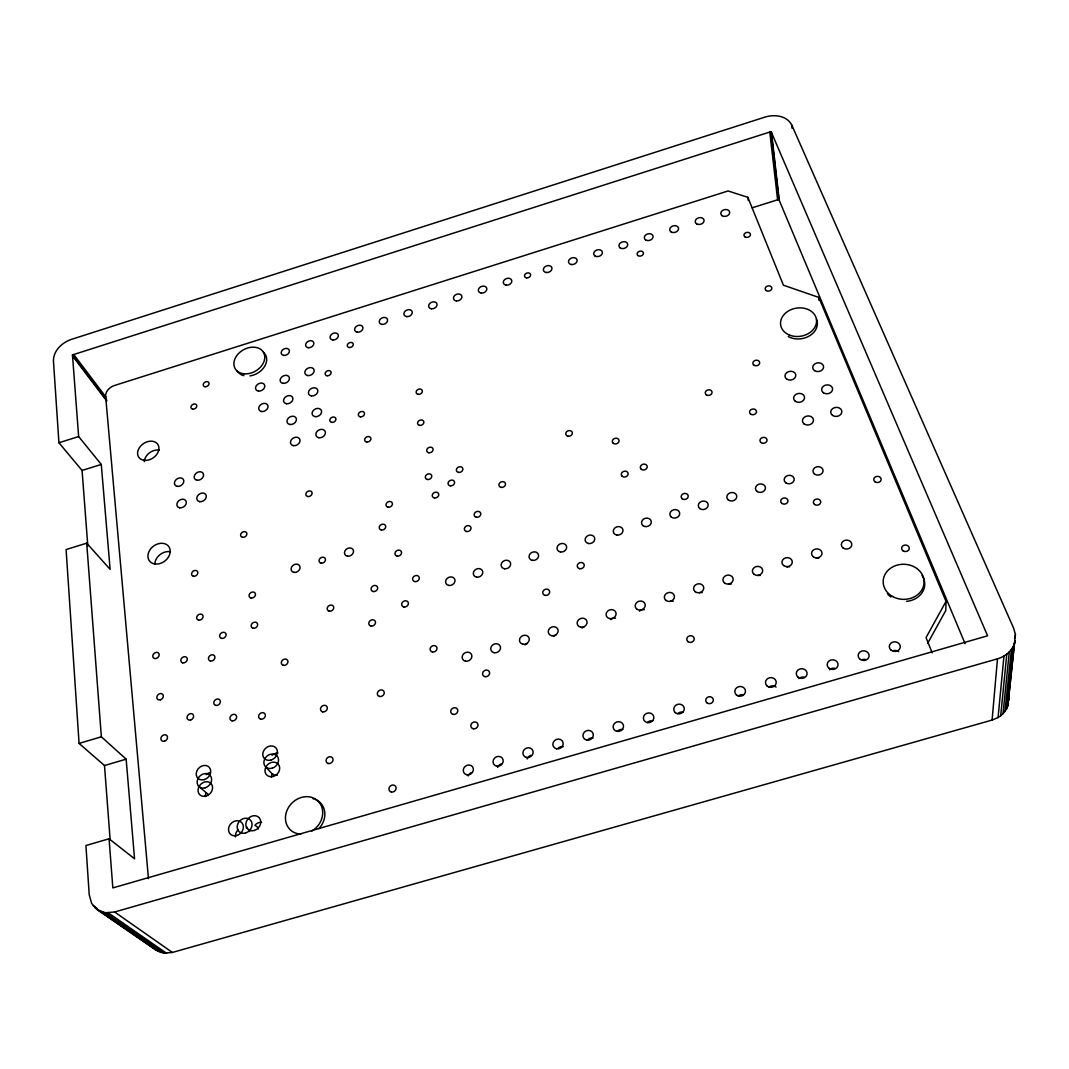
<?xml version="1.0" encoding="UTF-8"?>
<svg xmlns="http://www.w3.org/2000/svg" width="1069" height="1069" viewBox="0 0 1069 1069"><rect width="100%" height="100%" fill="white"/><g stroke="black" fill="none" stroke-linecap="round" stroke-linejoin="round"><path stroke-width="1.5" d="M148.457 878.584L105.631 396.278A10.142 7.389 -33.4 0 1 114.263 385.575L728.069 190.963L747.846 197.311L783.417 285.209L818.774 297.396L946.025 601.406L945.811 610.426L927.611 643.458M110.187 840.341L104.495 765.538L79.079 743.423L66.091 549.546L86.709 543.186L101.355 736.795L126.142 759.15L134.547 858.781L109.078 838.777L85.921 845.512L89.221 894.74L91.64 903.385L97.306 909.719L156.114 950.207L163.744 953.12L172.39 952.452L992.099 720.065L997.484 658.811C1005.982 656.379 1013.586 649.698 1015.216 640.759M992.099 720.065L998.072 717.54L1003.951 656.072M998.072 717.54L1000.704 715.762L1006.784 654.161M1000.704 715.762L1003.016 713.678L1009.283 651.943M1003.016 713.678L1004.994 711.339L1011.421 649.444M1004.994 711.339L1006.584 708.774L1013.131 646.718M1006.584 708.774L1007.773 706.034L1014.521 642.736M1015.056 637.779L1015.403 634.478L1013.693 628.331L791.755 125.006C786.878 115.465 774.143 114.156 764.91 117.122L71.289 339.421C62.109 342.508 53.316 350.659 53.45 360.961L58.929 442.766L82.072 470.454L87.805 545.952M1007.773 706.034L1015.403 634.478M946.025 601.406L926.035 637.605L932.195 652.852M246.378 827.874L246.926 827.085M272.528 773.956L271.994 774.731A7.83 6.668 -44 0 0 271.446 777.257M206.277 793.305L205.729 794.08A7.871 6.561 -46.2 0 0 205.128 796.619M86.709 543.186L110.12 569.336L101.274 464.44L78.638 436.553L72.478 354.921L771.096 131.621L987.582 635.801L112.833 887.911L109.078 838.777M752.175 207.814L778.847 199.409L771.096 131.621M58.929 442.766L78.638 436.553M82.072 470.454L101.274 464.44M79.079 743.423L101.355 736.795M104.495 765.538L126.142 759.15M97.306 909.719L105.377 912.752L114.61 911.991L997.484 658.811M277.312 775.212L274.827 775.306L271.833 773.542L266.448 767.729M208.495 794.668L198.513 786.129M102.477 912.151L161.018 952.532M93.19 905.804L97.306 908.65M104.174 913.38L109.653 917.162M115.145 920.943L120.637 924.738M128.868 930.418L132.984 933.25M138.476 937.032L145.331 941.776M95.088 907.928L158.466 951.557M105.377 912.752L163.744 953.12M108.397 912.926L166.577 953.294M114.61 911.991L172.39 952.452M156.114 950.207L152.186 946.506M72.478 354.921L106.726 400.087M72.532 355.91L106.793 401.062M73.708 354.494L105.898 397.027M778.847 199.409L965.093 643.658M258.23 829.023L257.255 826.818L254.957 825.402L255.504 824.6A8.018 6.828 -47.5 0 1 261.611 822.288M248.676 829.29L249.638 831.495M747.846 197.311L748.287 200.451M771.537 132.556L779.274 200.317M769.787 132.035L777.604 199.783M791.755 125.006L792.076 128.267M818.774 297.396L819.041 300.442M1008.708 697.242L1008.842 700.222M300.857 834.074A19.977 17.264 -45.9 0 1 287.721 808.872A19.977 17.264 -45.9 0 1 317.774 800.828A19.977 17.264 -45.9 0 1 311.654 831.188M768.558 687.394A5.332 4.837 -3.9 0 1 776.081 687.073M799.011 678.601A5.358 4.824 -1.5 0 1 804.115 677.131M524.973 644.928A4.984 4.41 -25.8 0 1 527.217 643.658M728.59 584.208A5.091 4.463 -9.7 0 1 731.209 584.062M757.721 575.603A5.118 4.463 -7.7 0 1 760.366 575.456M786.958 566.984A5.145 4.463 -5.9 0 1 789.617 566.824M670.584 601.326A5.051 4.45 -14 0 1 673.189 601.192M553.475 636.523A4.998 4.423 -23.5 0 1 555.706 635.24M699.54 592.787A5.078 4.463 -11.8 0 1 702.146 592.64M816.288 558.325A5.171 4.463 -4.3 0 1 818.961 558.165M582.044 628.091A5.011 4.436 -21.1 0 1 584.289 626.808M893.323 650.687A5.465 4.811 3.9 0 1 898.682 651.676M235.474 836.84A8.031 6.802 -48 0 1 238.36 829.557M610.72 619.619A5.024 4.436 -18.7 0 1 615.53 618.203M468.182 775.974A5.198 4.717 -36.9 0 1 471.937 772.406M206.21 774.611A7.817 6.494 -45.4 0 1 209.671 772.66M738.211 696.16A5.305 4.837 -6.7 0 1 743.289 694.703M677.826 713.598A5.251 4.824 -13.2 0 1 682.864 712.154M263.495 352.289A16.316 12.227 -29.6 0 1 264.791 366.106A16.316 12.227 -29.6 0 1 249.946 375.9M243.799 375.633A16.316 12.227 -29.6 0 1 239.937 373.909M238.922 373.094A16.316 12.227 -29.6 0 1 236.944 370.569M829.557 669.782A5.398 4.824 0.5 0 1 834.689 668.299M862.563 659.573A5.425 4.811 2.3 0 1 865.356 659.439M497.633 767.462A5.198 4.73 -34.3 0 1 501.388 763.894M527.204 758.923A5.198 4.757 -31.3 0 1 530.932 755.355M558.259 748.14A5.198 4.784 -27.9 0 1 563.216 746.696M587.99 739.548A5.211 4.797 -24.3 0 1 592.988 738.104M617.842 730.929A5.225 4.811 -20.6 0 1 622.839 729.486M647.774 722.283A5.238 4.824 -16.8 0 1 652.798 720.827M272.034 755.315A7.777 6.601 -43.1 0 1 278.007 753.057M144.288 461.621A11.398 8.605 -34.2 0 1 159.281 450.102M154.805 563.938A11.946 9.327 -37.1 0 1 170.425 551.724M639.489 611.134A5.038 4.45 -16.3 0 1 644.313 609.704M313.07 798.69A19.937 17.238 -45.9 0 1 318.829 828.662M816.529 319.297A18.066 14.204 -9 0 1 809.687 335.76A18.066 14.204 -9 0 1 788.321 336.561M922.093 575.416A20.418 17.505 1.4 0 1 906.552 601.339M890.891 597.023A20.418 17.505 1.4 0 1 887.364 593.562M244.173 373.829A16.356 12.24 -29.6 0 0 264.524 354.975A16.356 12.24 -29.6 0 0 239.296 352.797A16.356 12.24 -29.6 0 0 244.173 373.829M788.975 334.864A18.106 14.218 -9.1 0 0 816.556 321.622A18.106 14.218 -9.1 0 0 790.111 310.063A18.106 14.218 -9.1 0 0 788.975 334.864M892.548 596.489A20.458 17.545 1.3 0 0 924.07 582.792A20.458 17.545 1.3 0 0 894.285 566.142A20.458 17.545 1.3 0 0 892.548 596.489M767.195 686.084A5.385 4.864 -4.4 0 0 776.107 683.492A5.385 4.864 -4.4 0 0 769.292 677.826A5.385 4.864 -4.4 0 0 767.195 686.084M814.591 504.461A3.688 3.1 -5.6 0 0 820.658 502.644A3.688 3.1 -5.6 0 0 815.941 499.156A3.688 3.1 -5.6 0 0 814.591 504.461M665.813 600.324A5.104 4.49 -14.2 0 0 674.285 597.798A5.104 4.49 -14.2 0 0 668.058 592.64A5.104 4.49 -14.2 0 0 665.813 600.324M388.114 507.2A3.367 2.753 -28.5 0 0 392.403 503.365A3.367 2.753 -28.5 0 0 387.138 502.47A3.367 2.753 -28.5 0 0 388.114 507.2M283.766 355.416A4.343 3.26 -28.4 0 0 289.392 350.619A4.343 3.26 -28.4 0 0 282.777 349.71A4.343 3.26 -28.4 0 0 283.766 355.416M366.68 442.005A3.274 2.592 -27.7 0 0 370.876 438.33A3.274 2.592 -27.7 0 0 365.785 437.542A3.274 2.592 -27.7 0 0 366.68 442.005M622.265 476.346A3.474 2.9 -16.6 0 0 628.024 474.596A3.474 2.9 -16.6 0 0 623.868 471.309A3.474 2.9 -16.6 0 0 622.265 476.346M456.316 300.937A4.37 3.341 -22.2 0 0 461.835 296.153A4.37 3.341 -22.2 0 0 454.886 295.311A4.37 3.341 -22.2 0 0 456.316 300.937M260.702 719.143A3.621 3.033 -41.1 0 0 265.353 714.92A3.621 3.033 -41.1 0 0 259.941 713.691A3.621 3.033 -41.1 0 0 260.702 719.143M204.259 779.608A7.884 6.534 -45.1 0 0 209.297 767.368A7.884 6.534 -45.1 0 0 196.83 771.056A7.884 6.534 -45.1 0 0 204.259 779.608M349.202 347.532A3.14 2.392 -26.4 0 0 353.238 344.058A3.14 2.392 -26.4 0 0 348.374 343.416A3.14 2.392 -26.4 0 0 349.202 347.532M357.3 332.192A4.343 3.301 -25.8 0 0 362.885 327.408A4.343 3.301 -25.8 0 0 356.124 326.526A4.343 3.301 -25.8 0 0 357.3 332.192M286.452 403.721A4.944 3.795 -29.3 0 0 292.866 398.216A4.944 3.795 -29.3 0 0 285.329 397.093A4.944 3.795 -29.3 0 0 286.452 403.721M283.044 383.343A4.904 3.728 -29 0 0 289.405 377.892A4.904 3.728 -29 0 0 281.935 376.809A4.904 3.728 -29 0 0 283.044 383.343M832.564 415.427A5.586 4.543 -6.3 0 0 841.744 412.634A5.586 4.543 -6.3 0 0 834.555 407.636A5.586 4.543 -6.3 0 0 832.564 415.427M522.888 644.219A5.038 4.436 -25.8 0 0 529.182 638.34A5.038 4.436 -25.8 0 0 521.044 636.736A5.038 4.436 -25.8 0 0 522.888 644.219M579.759 568.695A3.554 3.073 -20.1 0 0 584.155 564.606A3.554 3.073 -20.1 0 0 578.329 563.563A3.554 3.073 -20.1 0 0 579.759 568.695M329.265 611.161A3.488 2.9 -34.2 0 0 333.728 607.139A3.488 2.9 -34.2 0 0 328.383 606.083A3.488 2.9 -34.2 0 0 329.265 611.161M785.768 482.787A5.051 4.236 -7.5 0 0 794.107 480.275A5.051 4.236 -7.5 0 0 787.679 475.545A5.051 4.236 -7.5 0 0 785.768 482.787M645.582 239.884A4.463 3.381 -15.1 0 0 652.945 237.559A4.463 3.381 -15.1 0 0 647.573 233.937A4.463 3.381 -15.1 0 0 645.582 239.884M308.206 347.692A4.343 3.274 -27.6 0 0 313.818 342.908A4.343 3.274 -27.6 0 0 307.164 342A4.343 3.274 -27.6 0 0 308.206 347.692M307.765 375.566A4.904 3.741 -28.1 0 0 314.112 370.128A4.904 3.741 -28.1 0 0 306.589 369.059A4.904 3.741 -28.1 0 0 307.765 375.566M798.035 677.171A5.412 4.864 -2 0 0 806.975 674.566A5.412 4.864 -2 0 0 800.053 668.927A5.412 4.864 -2 0 0 798.035 677.171M465.469 661.177A5.024 4.396 -30.1 0 0 471.803 655.297A5.024 4.396 -30.1 0 0 463.786 653.667A5.024 4.396 -30.1 0 0 465.469 661.177M370.983 626.006A3.528 2.98 -33.2 0 0 375.473 621.917A3.528 2.98 -33.2 0 0 370.008 620.822A3.528 2.98 -33.2 0 0 370.983 626.006M253.153 628.265A3.488 2.846 -37.3 0 0 257.642 624.256A3.488 2.846 -37.3 0 0 252.431 623.174A3.488 2.846 -37.3 0 0 253.153 628.265M757.012 491.406A5.024 4.236 -9 0 0 765.324 488.907A5.024 4.236 -9 0 0 759.003 484.163A5.024 4.236 -9 0 0 757.012 491.406M545.163 595.393A3.568 3.1 -22.9 0 0 549.613 591.264A3.568 3.1 -22.9 0 0 543.814 590.195A3.568 3.1 -22.9 0 0 545.163 595.393M307.805 496.524A3.314 2.646 -31.1 0 0 312.081 492.769A3.314 2.646 -31.1 0 0 307.003 491.9A3.314 2.646 -31.1 0 0 307.805 496.524M744.973 236.877A3.287 2.485 -11.7 0 0 750.385 235.18A3.287 2.485 -11.7 0 0 746.296 232.548A3.287 2.485 -11.7 0 0 744.973 236.877M332.726 339.955A4.343 3.287 -26.7 0 0 338.312 335.172A4.343 3.287 -26.7 0 0 331.604 334.276A4.343 3.287 -26.7 0 0 332.726 339.955M902.931 550.749A3.848 3.26 0.2 0 0 909.211 548.905A3.848 3.26 0.2 0 0 904.16 545.217A3.848 3.26 0.2 0 0 902.931 550.749M258.391 391.08A4.904 3.715 -29.8 0 0 264.765 385.642A4.904 3.715 -29.8 0 0 257.348 384.546A4.904 3.715 -29.8 0 0 258.391 391.08M476.547 577.113A4.877 4.156 -26.4 0 0 482.694 571.474A4.877 4.156 -26.4 0 0 474.89 570.044A4.877 4.156 -26.4 0 0 476.547 577.113M428.843 452.748A3.314 2.672 -25.6 0 0 433.052 449.007A3.314 2.672 -25.6 0 0 427.814 448.178A3.314 2.672 -25.6 0 0 428.843 452.748M638.046 255.611A3.22 2.445 -15.4 0 0 643.351 253.928A3.22 2.445 -15.4 0 0 639.503 251.295A3.22 2.445 -15.4 0 0 638.046 255.611M804.222 424.005A5.559 4.543 -7.5 0 0 813.375 421.226A5.559 4.543 -7.5 0 0 806.28 416.215A5.559 4.543 -7.5 0 0 804.222 424.005M448.766 585.438A4.877 4.142 -28.1 0 0 454.926 579.812A4.877 4.142 -28.1 0 0 447.189 578.369A4.877 4.142 -28.1 0 0 448.766 585.438M419.663 425.395A3.274 2.606 -25.4 0 0 423.818 421.721A3.274 2.606 -25.4 0 0 418.66 420.945A3.274 2.606 -25.4 0 0 419.663 425.395M328.29 763.493A3.715 3.207 -41.8 0 0 333.007 759.124A3.715 3.207 -41.8 0 0 327.355 757.801A3.715 3.207 -41.8 0 0 328.29 763.493M427.48 479.5A3.354 2.726 -26.2 0 0 431.729 475.705A3.354 2.726 -26.2 0 0 426.437 474.85A3.354 2.726 -26.2 0 0 427.48 479.5M813.282 556.762A5.225 4.49 -4.5 0 0 821.901 554.21A5.225 4.49 -4.5 0 0 815.193 549.119A5.225 4.49 -4.5 0 0 813.282 556.762M724.515 582.979A5.145 4.49 -9.9 0 0 733.04 580.454A5.145 4.49 -9.9 0 0 726.626 575.309A5.145 4.49 -9.9 0 0 724.515 582.979M450.263 485.807A3.367 2.766 -25.4 0 0 454.525 481.972A3.367 2.766 -25.4 0 0 449.167 481.103A3.367 2.766 -25.4 0 0 450.263 485.807M706.275 394.795A3.448 2.793 -12.4 0 0 711.967 393.045A3.448 2.793 -12.4 0 0 707.718 389.971A3.448 2.793 -12.4 0 0 706.275 394.795M182.705 662.86A3.514 2.833 -40.3 0 0 187.262 658.825A3.514 2.833 -40.3 0 0 182.131 657.702A3.514 2.833 -40.3 0 0 182.705 662.86M431.462 308.781A4.37 3.327 -23.1 0 0 436.994 303.997A4.37 3.327 -23.1 0 0 430.085 303.155A4.37 3.327 -23.1 0 0 431.462 308.781M318.883 437.729A5.038 3.955 -29.1 0 0 325.39 432.076A5.038 3.955 -29.1 0 0 317.627 430.86A5.038 3.955 -29.1 0 0 318.883 437.729M198.567 620.1A3.448 2.766 -38.3 0 0 203.057 616.145A3.448 2.766 -38.3 0 0 197.979 615.089A3.448 2.766 -38.3 0 0 198.567 620.1M221.59 638.393A3.488 2.833 -38.5 0 0 226.093 634.385A3.488 2.833 -38.5 0 0 220.936 633.302A3.488 2.833 -38.5 0 0 221.59 638.393M254.248 830.479A8.098 6.882 -47.2 0 0 259.233 817.745A8.098 6.882 -47.2 0 0 246.404 821.486A8.098 6.882 -47.2 0 0 254.248 830.479M154.43 563.911A12.053 9.367 -36.9 0 0 170.158 550.228A12.053 9.367 -36.9 0 0 152.573 546.887A12.053 9.367 -36.9 0 0 154.43 563.911M210.393 661.003A3.514 2.86 -39.7 0 0 214.936 656.954A3.514 2.86 -39.7 0 0 209.751 655.832A3.514 2.86 -39.7 0 0 210.393 661.003M786.731 379.107A5.452 4.37 -8.8 0 0 795.697 376.341A5.452 4.37 -8.8 0 0 788.788 371.558A5.452 4.37 -8.8 0 0 786.731 379.107M546.393 272.501A4.41 3.354 -18.8 0 0 551.858 267.718A4.41 3.354 -18.8 0 0 544.709 266.929A4.41 3.354 -18.8 0 0 546.393 272.501M687.901 641.56A3.728 3.327 -12.4 0 0 694.088 639.743A3.728 3.327 -12.4 0 0 689.505 635.881A3.728 3.327 -12.4 0 0 687.901 641.56M476.427 517.262A3.421 2.86 -24.9 0 0 480.729 513.347A3.421 2.86 -24.9 0 0 475.251 512.412A3.421 2.86 -24.9 0 0 476.427 517.262M814.498 370.609A5.479 4.37 -7.7 0 0 823.491 367.856A5.479 4.37 -7.7 0 0 816.489 363.086A5.479 4.37 -7.7 0 0 814.498 370.609M891.172 650.259A5.519 4.851 3.4 0 0 900.205 647.64A5.519 4.851 3.4 0 0 892.976 642.041A5.519 4.851 3.4 0 0 891.172 650.259M164.506 741.205A3.635 2.953 -44 0 0 166.898 735.632A3.635 2.953 -44 0 0 161.165 737.329A3.635 2.953 -44 0 0 164.506 741.205M580.694 627.156A5.051 4.463 -21.2 0 0 586.934 621.276A5.051 4.463 -21.2 0 0 578.663 619.699A5.051 4.463 -21.2 0 0 580.694 627.156M406.674 316.611A4.356 3.314 -24 0 0 412.22 311.814A4.356 3.314 -24 0 0 405.365 310.972A4.356 3.314 -24 0 0 406.674 316.611M504.434 568.748A4.891 4.169 -24.6 0 0 510.554 563.122A4.891 4.169 -24.6 0 0 502.684 561.706A4.891 4.169 -24.6 0 0 504.434 568.748M293.908 572.369A4.757 3.875 -33.9 0 0 300.042 566.917A4.757 3.875 -33.9 0 0 292.799 565.541A4.757 3.875 -33.9 0 0 293.908 572.369M551.751 635.708A5.051 4.45 -23.5 0 0 558.018 629.815A5.051 4.45 -23.5 0 0 549.8 628.238A5.051 4.45 -23.5 0 0 551.751 635.708M695.117 591.665A5.118 4.49 -12 0 0 703.616 589.139A5.118 4.49 -12 0 0 697.295 583.995A5.118 4.49 -12 0 0 695.117 591.665M532.389 560.37A4.891 4.182 -22.8 0 0 538.495 554.731A4.891 4.182 -22.8 0 0 530.558 553.341A4.891 4.182 -22.8 0 0 532.389 560.37M706.876 702.774A3.822 3.501 -10.1 0 0 713.223 700.93A3.822 3.501 -10.1 0 0 708.493 696.854A3.822 3.501 -10.1 0 0 706.876 702.774M473.286 728.737A3.701 3.314 -33.2 0 0 477.937 724.354A3.701 3.314 -33.2 0 0 472.03 723.058A3.701 3.314 -33.2 0 0 473.286 728.737M696.56 223.795A4.49 3.381 -13.4 0 0 703.95 221.443A4.49 3.381 -13.4 0 0 698.445 217.862A4.49 3.381 -13.4 0 0 696.56 223.795M875.017 481.798A3.728 3.087 -3.1 0 0 881.123 479.968A3.728 3.087 -3.1 0 0 876.273 476.533A3.728 3.087 -3.1 0 0 875.017 481.798M682.222 498.755A3.554 3.007 -13.2 0 0 688.115 496.978A3.554 3.007 -13.2 0 0 683.759 493.584A3.554 3.007 -13.2 0 0 682.222 498.755M722.15 215.711A4.503 3.381 -12.6 0 0 729.579 213.359A4.503 3.381 -12.6 0 0 723.994 209.778A4.503 3.381 -12.6 0 0 722.15 215.711M432.411 651.956A3.581 3.1 -31.5 0 0 436.94 647.774A3.581 3.1 -31.5 0 0 431.288 646.625A3.581 3.1 -31.5 0 0 432.411 651.956M311.4 395.918A4.957 3.808 -28.4 0 0 317.8 390.412A4.957 3.808 -28.4 0 0 310.197 389.29A4.957 3.808 -28.4 0 0 311.4 395.918M795.389 401.343A5.505 4.463 -8.2 0 0 804.449 398.563A5.505 4.463 -8.2 0 0 797.447 393.673A5.505 4.463 -8.2 0 0 795.389 401.343M750.625 414.104A3.514 2.86 -10.2 0 0 756.411 412.34A3.514 2.86 -10.2 0 0 752.015 409.173A3.514 2.86 -10.2 0 0 750.625 414.104M373.215 591.518A3.474 2.913 -31.8 0 0 377.651 587.509A3.474 2.913 -31.8 0 0 372.253 586.48A3.474 2.913 -31.8 0 0 373.215 591.518M783.604 565.541A5.198 4.49 -6.2 0 0 792.182 562.989A5.198 4.49 -6.2 0 0 785.581 557.884A5.198 4.49 -6.2 0 0 783.604 565.541M671.025 231.853A4.476 3.381 -14.2 0 0 678.414 229.514A4.476 3.381 -14.2 0 0 672.976 225.906A4.476 3.381 -14.2 0 0 671.025 231.853M251.015 597.999A3.434 2.779 -36.2 0 0 255.464 594.057A3.434 2.779 -36.2 0 0 250.306 593.041A3.434 2.779 -36.2 0 0 251.015 597.999M391.294 791.995A3.768 3.341 -41.6 0 0 396.051 787.519A3.768 3.341 -41.6 0 0 390.212 786.129A3.768 3.341 -41.6 0 0 391.294 791.995M642.937 525.614A4.944 4.223 -15.6 0 0 651.141 523.142A4.944 4.223 -15.6 0 0 645.168 518.331A4.944 4.223 -15.6 0 0 642.937 525.614M204.954 386.711A3.113 2.325 -31.2 0 0 209.043 383.25A3.113 2.325 -31.2 0 0 204.406 382.555A3.113 2.325 -31.2 0 0 204.954 386.711M671.319 517.102A4.971 4.223 -13.8 0 0 679.55 514.63A4.971 4.223 -13.8 0 0 673.483 509.833A4.971 4.223 -13.8 0 0 671.319 517.102M699.794 508.563A4.984 4.223 -12.1 0 0 708.052 506.078A4.984 4.223 -12.1 0 0 701.905 501.294A4.984 4.223 -12.1 0 0 699.794 508.563M728.363 499.998A5.011 4.236 -10.5 0 0 736.648 497.513A5.011 4.236 -10.5 0 0 730.408 492.742A5.011 4.236 -10.5 0 0 728.363 499.998M814.605 474.142A5.078 4.236 -6.2 0 0 822.97 471.616A5.078 4.236 -6.2 0 0 816.462 466.899A5.078 4.236 -6.2 0 0 814.605 474.142M206.117 796.044A7.951 6.601 -45.9 0 0 211.168 783.671A7.951 6.601 -45.9 0 0 198.634 787.372A7.951 6.601 -45.9 0 0 206.117 796.044M236.85 835.504A8.111 6.842 -47.7 0 0 241.888 822.769A8.111 6.842 -47.7 0 0 229.1 826.511A8.111 6.842 -47.7 0 0 236.85 835.504M321.074 563.109A3.407 2.793 -32.7 0 0 325.457 559.207A3.407 2.793 -32.7 0 0 320.232 558.232A3.407 2.793 -32.7 0 0 321.074 563.109M613.259 443.301A3.421 2.819 -16.9 0 0 618.938 441.564A3.421 2.819 -16.9 0 0 614.849 438.384A3.421 2.819 -16.9 0 0 613.259 443.301M636.616 608.942A5.091 4.476 -16.5 0 0 645.061 606.444A5.091 4.476 -16.5 0 0 638.928 601.246A5.091 4.476 -16.5 0 0 636.616 608.942M754.006 574.267A5.171 4.49 -8 0 0 762.558 571.741A5.171 4.49 -8 0 0 756.05 566.61A5.171 4.49 -8 0 0 754.006 574.267M609.731 618.59A5.064 4.463 -18.8 0 0 615.958 612.697A5.064 4.463 -18.8 0 0 607.606 611.134A5.064 4.463 -18.8 0 0 609.731 618.59M843.067 547.969A5.251 4.49 -3 0 0 851.712 545.404A5.251 4.49 -3 0 0 844.911 540.339A5.251 4.49 -3 0 0 843.067 547.969M466.712 774.718A5.251 4.744 -36.6 0 0 473.3 768.464A5.251 4.744 -36.6 0 0 464.962 766.553A5.251 4.744 -36.6 0 0 466.712 774.718M293.467 445.626A5.038 3.929 -30.1 0 0 299.988 439.96A5.038 3.929 -30.1 0 0 292.291 438.744A5.038 3.929 -30.1 0 0 293.467 445.626M434.415 497.927A3.381 2.779 -26.4 0 0 438.704 494.092A3.381 2.779 -26.4 0 0 433.359 493.197A3.381 2.779 -26.4 0 0 434.415 497.927M273.33 776.415A7.911 6.708 -43.7 0 0 278.167 764.081A7.911 6.708 -43.7 0 0 265.526 767.796A7.911 6.708 -43.7 0 0 273.33 776.415M761.101 442.606A3.554 2.926 -9.4 0 0 766.967 440.816A3.554 2.926 -9.4 0 0 762.491 437.555A3.554 2.926 -9.4 0 0 761.101 442.606M315.114 416.643A4.998 3.875 -28.8 0 0 321.555 411.057A4.998 3.875 -28.8 0 0 313.885 409.895A4.998 3.875 -28.8 0 0 315.114 416.643M466.632 531.52A3.434 2.873 -25.7 0 0 470.975 527.592A3.434 2.873 -25.7 0 0 465.483 526.643A3.434 2.873 -25.7 0 0 466.632 531.52M418.206 394.354A3.234 2.552 -24.9 0 0 422.322 390.746A3.234 2.552 -24.9 0 0 417.217 390.011A3.234 2.552 -24.9 0 0 418.206 394.354M192.674 409.146A3.14 2.352 -32 0 0 196.79 405.645A3.14 2.352 -32 0 0 192.126 404.924A3.14 2.352 -32 0 0 192.674 409.146M620.207 247.901A4.45 3.367 -16 0 0 627.543 245.576A4.45 3.367 -16 0 0 622.252 241.941A4.45 3.367 -16 0 0 620.207 247.901M586.667 740.082A5.265 4.837 -24.3 0 0 593.161 733.815A5.265 4.837 -24.3 0 0 584.529 731.971A5.265 4.837 -24.3 0 0 586.667 740.082M289.926 424.487A4.998 3.862 -29.7 0 0 296.394 418.901A4.998 3.862 -29.7 0 0 288.777 417.725A4.998 3.862 -29.7 0 0 289.926 424.487M331.737 422.362A3.22 2.526 -28.4 0 0 335.893 418.754A3.22 2.526 -28.4 0 0 330.922 417.992A3.22 2.526 -28.4 0 0 331.737 422.362M556.521 748.781A5.251 4.811 -27.8 0 0 563.042 742.527A5.251 4.811 -27.8 0 0 554.49 740.657A5.251 4.811 -27.8 0 0 556.521 748.781M496.55 766.099A5.251 4.77 -34 0 0 503.111 759.845A5.251 4.77 -34 0 0 494.706 757.948A5.251 4.77 -34 0 0 496.55 766.099M616.813 535.061A4.931 4.209 -17.4 0 0 622.853 529.422A4.931 4.209 -17.4 0 0 614.728 528.073A4.931 4.209 -17.4 0 0 616.813 535.061M506.252 285.169A4.396 3.354 -20.3 0 0 511.73 280.385A4.396 3.354 -20.3 0 0 504.675 279.584A4.396 3.354 -20.3 0 0 506.252 285.169M526.656 277.86A3.154 2.405 -19.5 0 0 530.585 274.426A3.154 2.405 -19.5 0 0 525.494 273.851A3.154 2.405 -19.5 0 0 526.656 277.86M594.899 255.892A4.436 3.367 -16.9 0 0 602.221 253.567A4.436 3.367 -16.9 0 0 596.983 249.932A4.436 3.367 -16.9 0 0 594.899 255.892M560.437 551.965A4.904 4.196 -21 0 0 566.53 546.326A4.904 4.196 -21 0 0 558.526 544.936A4.904 4.196 -21 0 0 560.437 551.965M588.578 543.52A4.917 4.209 -19.2 0 0 594.645 537.894A4.917 4.209 -19.2 0 0 586.587 536.518A4.917 4.209 -19.2 0 0 588.578 543.52M381.954 324.415A4.356 3.314 -24.9 0 0 387.526 319.618A4.356 3.314 -24.9 0 0 380.711 318.762A4.356 3.314 -24.9 0 0 381.954 324.415M196.963 480.222A5.051 3.888 -33.7 0 0 203.564 474.556A5.051 3.888 -33.7 0 0 196.068 473.273A5.051 3.888 -33.7 0 0 196.963 480.222M736.461 694.957A5.358 4.877 -7.1 0 0 745.347 692.378A5.358 4.877 -7.1 0 0 738.626 686.699A5.358 4.877 -7.1 0 0 736.461 694.957M177.187 486.355A5.051 3.875 -34.3 0 0 183.801 480.689A5.051 3.875 -34.3 0 0 176.358 479.393A5.051 3.875 -34.3 0 0 177.187 486.355M205.181 787.8A7.924 6.574 -45.5 0 0 210.232 775.493A7.924 6.574 -45.5 0 0 197.725 779.194A7.924 6.574 -45.5 0 0 205.181 787.8M453.122 714.386A3.675 3.26 -33.6 0 0 457.759 710.057A3.675 3.26 -33.6 0 0 451.933 708.787A3.675 3.26 -33.6 0 0 453.122 714.386M272.194 768.21A7.884 6.668 -43.3 0 0 277.018 755.93A7.884 6.668 -43.3 0 0 264.417 759.645A7.884 6.668 -43.3 0 0 272.194 768.21M245.549 832.992A8.098 6.868 -47.4 0 0 250.56 820.257A8.098 6.868 -47.4 0 0 237.746 823.999A8.098 6.868 -47.4 0 0 245.549 832.992M414.825 581.589A3.474 2.926 -29.7 0 0 419.248 577.567A3.474 2.926 -29.7 0 0 413.77 576.552A3.474 2.926 -29.7 0 0 414.825 581.589M675.314 712.622A5.305 4.864 -13.5 0 0 684.133 710.057A5.305 4.864 -13.5 0 0 677.626 704.351A5.305 4.864 -13.5 0 0 675.314 712.622M327.047 375.753A3.167 2.419 -27.6 0 0 331.123 372.253A3.167 2.419 -27.6 0 0 326.245 371.558A3.167 2.419 -27.6 0 0 327.047 375.753M501.187 487.384A3.407 2.819 -23.1 0 0 505.45 483.522A3.407 2.819 -23.1 0 0 499.985 482.64A3.407 2.819 -23.1 0 0 501.187 487.384M283.365 665.346A3.541 2.953 -38 0 0 287.922 661.23A3.541 2.953 -38 0 0 282.577 660.094A3.541 2.953 -38 0 0 283.365 665.346M571.568 264.551A4.423 3.367 -17.9 0 0 577.019 259.767A4.423 3.367 -17.9 0 0 569.83 258.992A4.423 3.367 -17.9 0 0 571.568 264.551M379.589 696.467A3.621 3.127 -36.2 0 0 384.199 692.218A3.621 3.127 -36.2 0 0 378.573 691.002A3.621 3.127 -36.2 0 0 379.589 696.467M154.631 658.517A3.501 2.779 -40.7 0 0 159.174 654.522A3.501 2.779 -40.7 0 0 154.11 653.413A3.501 2.779 -40.7 0 0 154.631 658.517M484.965 676.637A3.635 3.22 -29.7 0 0 489.549 672.361A3.635 3.22 -29.7 0 0 483.722 671.158A3.635 3.22 -29.7 0 0 484.965 676.637M322.664 711.86A3.635 3.1 -39.1 0 0 327.301 707.611A3.635 3.1 -39.1 0 0 321.769 706.382A3.635 3.1 -39.1 0 0 322.664 711.86M193.409 576.244A3.381 2.672 -36.8 0 0 197.805 572.396A3.381 2.672 -36.8 0 0 192.821 571.421A3.381 2.672 -36.8 0 0 193.409 576.244M403.895 606.965A3.514 2.966 -31.1 0 0 408.358 602.903A3.514 2.966 -31.1 0 0 402.853 601.834A3.514 2.966 -31.1 0 0 403.895 606.965M190.67 719.971A3.608 2.94 -42.7 0 0 193.008 714.453A3.608 2.94 -42.7 0 0 187.302 716.163A3.608 2.94 -42.7 0 0 190.67 719.971M160.39 699.794A3.568 2.873 -42.3 0 0 162.742 694.382A3.568 2.873 -42.3 0 0 157.103 696.066A3.568 2.873 -42.3 0 0 160.39 699.794M231.986 720.813A3.621 2.993 -41.9 0 0 236.637 716.618A3.621 2.993 -41.9 0 0 231.278 715.388A3.621 2.993 -41.9 0 0 231.986 720.813M215.751 705.406A3.595 2.953 -41.5 0 0 220.374 701.251A3.595 2.953 -41.5 0 0 215.096 700.061A3.595 2.953 -41.5 0 0 215.751 705.406M381.352 529.997A3.394 2.793 -29.4 0 0 385.682 526.122A3.394 2.793 -29.4 0 0 380.39 525.186A3.394 2.793 -29.4 0 0 381.352 529.997M360.32 416.83A3.234 2.539 -27.4 0 0 364.476 413.209A3.234 2.539 -27.4 0 0 359.451 412.46A3.234 2.539 -27.4 0 0 360.32 416.83M242.516 537.319A3.341 2.659 -34.3 0 0 246.859 533.511A3.341 2.659 -34.3 0 0 241.848 532.589A3.341 2.659 -34.3 0 0 242.516 537.319M458.574 472.391A3.354 2.739 -24.7 0 0 462.824 468.583A3.354 2.739 -24.7 0 0 457.479 467.728A3.354 2.739 -24.7 0 0 458.574 472.391M781.853 503.392A3.648 3.087 -7.5 0 0 787.88 501.588A3.648 3.087 -7.5 0 0 783.256 498.127A3.648 3.087 -7.5 0 0 781.853 503.392M641.32 469.318A3.488 2.9 -15.5 0 0 647.092 467.554A3.488 2.9 -15.5 0 0 642.897 464.28A3.488 2.9 -15.5 0 0 641.32 469.318M568.107 436.219A3.381 2.766 -19.1 0 0 572.289 432.424A3.381 2.766 -19.1 0 0 566.77 431.609A3.381 2.766 -19.1 0 0 568.107 436.219M766.232 290.568A3.367 2.606 -10.5 0 0 771.778 288.844A3.367 2.606 -10.5 0 0 767.542 286.038A3.367 2.606 -10.5 0 0 766.232 290.568M753.912 365.157A3.448 2.766 -10.4 0 0 759.605 363.393A3.448 2.766 -10.4 0 0 755.275 360.387A3.448 2.766 -10.4 0 0 753.912 365.157M397.147 556.08A3.434 2.86 -29.6 0 0 401.516 552.125A3.434 2.86 -29.6 0 0 396.131 551.15A3.434 2.86 -29.6 0 0 397.147 556.08M828.969 668.232A5.452 4.864 0.1 0 0 837.949 665.626A5.452 4.864 0.1 0 0 830.92 660.001A5.452 4.864 0.1 0 0 828.969 668.232M860.024 659.266A5.492 4.851 1.9 0 0 869.03 656.647A5.492 4.851 1.9 0 0 861.895 651.034A5.492 4.851 1.9 0 0 860.024 659.266M823.437 392.804A5.532 4.463 -7.1 0 0 832.524 390.025A5.532 4.463 -7.1 0 0 825.428 385.147A5.532 4.463 -7.1 0 0 823.437 392.804M261.571 411.512A4.944 3.782 -30.2 0 0 268.012 405.993A4.944 3.782 -30.2 0 0 260.515 404.857A4.944 3.782 -30.2 0 0 261.571 411.512M481.25 293.066A4.383 3.341 -21.2 0 0 486.756 288.283A4.383 3.341 -21.2 0 0 479.74 287.454A4.383 3.341 -21.2 0 0 481.25 293.066M526.482 757.453A5.251 4.797 -31.1 0 0 533.03 751.2A5.251 4.797 -31.1 0 0 524.545 749.316A5.251 4.797 -31.1 0 0 526.482 757.453M616.907 731.343A5.278 4.851 -20.7 0 0 623.374 725.089A5.278 4.851 -20.7 0 0 614.675 723.245A5.278 4.851 -20.7 0 0 616.907 731.343M647.239 722.577A5.292 4.864 -17 0 0 653.693 716.324A5.292 4.864 -17 0 0 644.914 714.493A5.292 4.864 -17 0 0 647.239 722.577M271.058 760.046A7.857 6.641 -42.9 0 0 275.869 747.832A7.857 6.641 -42.9 0 0 263.308 751.547A7.857 6.641 -42.9 0 0 271.058 760.046M199.622 501.642A5.104 3.955 -34.2 0 0 206.277 495.896A5.104 3.955 -34.2 0 0 198.714 494.559A5.104 3.955 -34.2 0 0 199.622 501.642M179.659 507.815A5.104 3.942 -34.9 0 0 186.327 502.056A5.104 3.942 -34.9 0 0 178.817 500.72A5.104 3.942 -34.9 0 0 179.659 507.815M143.794 460.271A11.505 8.632 -34.1 0 0 158.893 447.417A11.505 8.632 -34.1 0 0 142.083 444.651A11.505 8.632 -34.1 0 0 143.794 460.271M347.385 556.147A4.757 3.902 -31.5 0 0 353.492 550.709A4.757 3.902 -31.5 0 0 346.142 549.359A4.757 3.902 -31.5 0 0 347.385 556.147M494.132 652.718A5.038 4.41 -28 0 0 500.439 646.825A5.038 4.41 -28 0 0 492.368 645.208A5.038 4.41 -28 0 0 494.132 652.718"/></g></svg>
